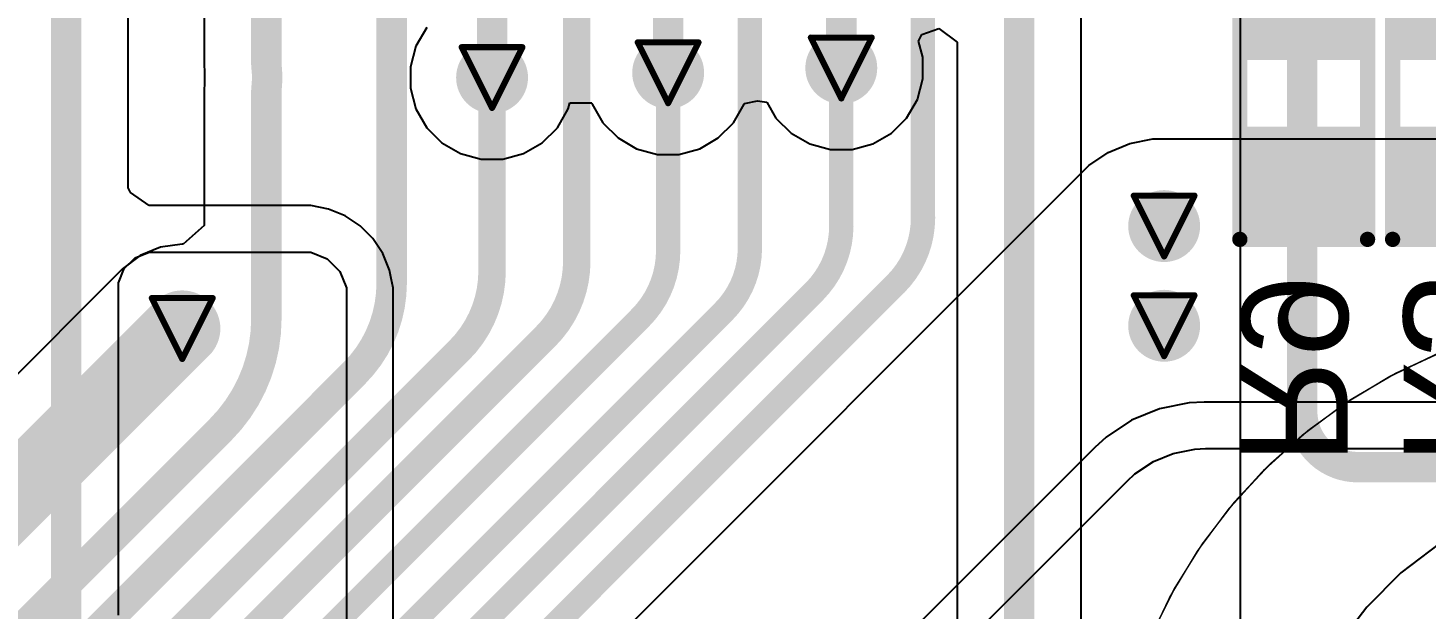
# Model space of a CAD drawing. Header units: inches. Extents: x -18 to 217, y -14 to 159.
# Drawn here: x 3.01 to 14.68, y 40.86 to 45.71 of the extents above; entities that cross this region are included whole.
import ezdxf

# ---------------------------------------------------------------- set-up
doc = ezdxf.new("R2010")
doc.units = ezdxf.units.IN
for name, color, linetype in [('Bottom Layer', 5, 'Continuous'), ('Bottom Overlay', 54, 'Continuous'), ('Bottom Paste', 16, 'Continuous'), ('Bottom Solder', 6, 'Continuous'), ('Dimension', 6, 'Continuous'), ('Drill Drawing', 1, 'Continuous'), ('Fabrication', 76, 'Continuous'), ('Multi-Layer', 9, 'Continuous'), ('Top Layer', 1, 'Continuous'), ('Via Holes', 16, 'Continuous')]:
    doc.layers.add(name, color=color, linetype=linetype)
doc.styles.add('Arial', font='', dxfattribs={"height": 0.2})
doc.styles.get('Arial').set_extended_font_data('Arial')

# ---------------------------------------------------------------- blocks, each defined once
blk = doc.blocks.new('R___0603_B_61')
at = {"layer": 'Bottom Layer'}
for points in [[(-1.143, -0.445), (-1.143, 0.445), (-0.381, 0.445), (-0.381, -0.445)], [(0.381, -0.445), (0.381, 0.445), (1.143, 0.445), (1.143, -0.445)]]:
    blk.add_hatch(color=5, dxfattribs=at).paths.add_polyline_path(points)
at = {"layer": 'Bottom Paste'}
for points in [[(-1.143, -0.445), (-1.143, 0.445), (-0.381, 0.445), (-0.381, -0.445)], [(0.381, -0.445), (0.381, 0.445), (1.143, 0.445), (1.143, -0.445)]]:
    blk.add_hatch(color=16, dxfattribs=at).paths.add_polyline_path(points)
at = {"layer": 'Bottom Solder'}
for points in [[(-1.245, -0.546), (-1.245, 0.546), (-0.279, 0.546), (-0.279, -0.546)], [(0.279, -0.546), (0.279, 0.546), (1.245, 0.546), (1.245, -0.546)]]:
    blk.add_hatch(color=6, dxfattribs=at).paths.add_polyline_path(points)
at = {"layer": 'Bottom Overlay', "const_width": 0.127}
for points in [[(-1.219, 0.533), (1.219, 0.533)], [(-1.219, -0.533), (-1.219, 0.533)], [(1.219, -0.533), (1.219, 0.533)], [(-1.219, -0.533), (1.219, -0.533)]]:
    blk.add_lwpolyline(points, dxfattribs=at)
at = {"layer": 'Bottom Overlay', "const_width": 0.0635}
for points in [[(-1.251, 0.533, 1), (-1.187, 0.533, 1)], [(-1.251, 0.533, 1), (-1.187, 0.533, 1)], [(1.187, 0.533, 1), (1.251, 0.533, 1)], [(1.187, 0.533, 1), (1.251, 0.533, 1)], [(-1.251, -0.533, 1), (-1.187, -0.533, 1)], [(-1.251, -0.533, 1), (-1.187, -0.533, 1)], [(1.187, -0.533, 1), (1.251, -0.533, 1)], [(1.187, -0.533, 1), (1.251, -0.533, 1)]]:
    blk.add_lwpolyline(points, format="xyb", close=True, dxfattribs=at)
blk = doc.blocks.new('R___0603_B_67')
at = {"layer": 'Bottom Layer'}
for points in [[(-1.143, -0.445), (-1.143, 0.445), (-0.381, 0.445), (-0.381, -0.445)], [(0.381, -0.445), (0.381, 0.445), (1.143, 0.445), (1.143, -0.445)]]:
    blk.add_hatch(color=5, dxfattribs=at).paths.add_polyline_path(points)
at = {"layer": 'Bottom Paste'}
for points in [[(-1.143, -0.445), (-1.143, 0.445), (-0.381, 0.445), (-0.381, -0.445)], [(0.381, -0.445), (0.381, 0.445), (1.143, 0.445), (1.143, -0.445)]]:
    blk.add_hatch(color=16, dxfattribs=at).paths.add_polyline_path(points)
at = {"layer": 'Bottom Solder'}
for points in [[(-1.245, -0.546), (-1.245, 0.546), (-0.279, 0.546), (-0.279, -0.546)], [(0.279, -0.546), (0.279, 0.546), (1.245, 0.546), (1.245, -0.546)]]:
    blk.add_hatch(color=6, dxfattribs=at).paths.add_polyline_path(points)
at = {"layer": 'Bottom Overlay', "const_width": 0.127}
for points in [[(-1.219, 0.533), (1.219, 0.533)], [(-1.219, -0.533), (-1.219, 0.533)], [(1.219, -0.533), (1.219, 0.533)], [(-1.219, -0.533), (1.219, -0.533)]]:
    blk.add_lwpolyline(points, dxfattribs=at)
at = {"layer": 'Bottom Overlay', "const_width": 0.0635}
for points in [[(-1.251, 0.533, 1), (-1.187, 0.533, 1)], [(-1.251, 0.533, 1), (-1.187, 0.533, 1)], [(1.187, 0.533, 1), (1.251, 0.533, 1)], [(1.187, 0.533, 1), (1.251, 0.533, 1)], [(-1.251, -0.533, 1), (-1.187, -0.533, 1)], [(-1.251, -0.533, 1), (-1.187, -0.533, 1)], [(1.187, -0.533, 1), (1.251, -0.533, 1)], [(1.187, -0.533, 1), (1.251, -0.533, 1)]]:
    blk.add_lwpolyline(points, format="xyb", close=True, dxfattribs=at)

msp = doc.modelspace()

# ---------------------------------------------------------------- hatches: boundary and pattern name
at = {"layer": 'Bottom Layer'}
h = msp.add_hatch(color=5, dxfattribs=at)
edge = h.paths.add_edge_path()
edge.add_arc((8.356, 45.34), 0.3, 0, 360)
h = msp.add_hatch(color=5, dxfattribs=at)
edge = h.paths.add_edge_path()
edge.add_arc((9.801, 45.38), 0.3, 0, 360)
h = msp.add_hatch(color=5, dxfattribs=at)
edge = h.paths.add_edge_path()
edge.add_arc((6.886, 45.3), 0.3, 0, 360)
h = msp.add_hatch(color=5, dxfattribs=at)
edge = h.paths.add_edge_path()
edge.add_arc((12.496, 44.061), 0.3, 0, 360)
h = msp.add_hatch(color=5, dxfattribs=at)
edge = h.paths.add_edge_path()
edge.add_arc((12.496, 43.229), 0.3, 0, 360)
h = msp.add_hatch(color=5, dxfattribs=at)
edge = h.paths.add_edge_path()
edge.add_arc((4.3, 43.206), 0.3, 0, 360)
at = {"layer": 'Top Layer'}
h = msp.add_hatch(color=1, dxfattribs=at)
edge = h.paths.add_edge_path()
edge.add_arc((8.356, 45.34), 0.3, 0, 360)
h = msp.add_hatch(color=1, dxfattribs=at)
edge = h.paths.add_edge_path()
edge.add_arc((9.801, 45.38), 0.3, 0, 360)
h = msp.add_hatch(color=1, dxfattribs=at)
edge = h.paths.add_edge_path()
edge.add_arc((6.886, 45.3), 0.3, 0, 360)
h = msp.add_hatch(color=1, dxfattribs=at)
edge = h.paths.add_edge_path()
edge.add_arc((12.496, 44.061), 0.3, 0, 360)
h = msp.add_hatch(color=1, dxfattribs=at)
edge = h.paths.add_edge_path()
edge.add_arc((12.496, 43.229), 0.3, 0, 360)
h = msp.add_hatch(color=1, dxfattribs=at)
edge = h.paths.add_edge_path()
edge.add_arc((4.3, 43.206), 0.3, 0, 360)
at = {"layer": 'Via Holes'}
h = msp.add_hatch(color=7, dxfattribs=at)
edge = h.paths.add_edge_path()
edge.add_arc((9.801, 45.38), 0.15, 0, 360)
h = msp.add_hatch(color=7, dxfattribs=at)
edge = h.paths.add_edge_path()
edge.add_arc((6.886, 45.3), 0.15, 0, 360)
h = msp.add_hatch(color=7, dxfattribs=at)
edge = h.paths.add_edge_path()
edge.add_arc((8.356, 45.34), 0.15, 0, 360)
h = msp.add_hatch(color=7, dxfattribs=at)
edge = h.paths.add_edge_path()
edge.add_arc((12.496, 44.061), 0.15, 0, 360)
h = msp.add_hatch(color=7, dxfattribs=at)
edge = h.paths.add_edge_path()
edge.add_arc((4.3, 43.206), 0.15, 0, 360)
h = msp.add_hatch(color=7, dxfattribs=at)
edge = h.paths.add_edge_path()
edge.add_arc((12.496, 43.229), 0.15, 0, 360)

# ---------------------------------------------------------------- linework, layer by layer
at = {"layer": 'Bottom Layer'}
for p, q in [((4.484, 47.085), (4.484, 45.412)), ((4.484, 45.412), (4.487, 45.346)), ((4.487, 45.346), (4.487, 45.301)), ((4.487, 45.301), (4.487, 45.256)), ((4.487, 45.256), (4.484, 45.189)), ((4.484, 45.189), (4.484, 44.065)), ((12.029, 44.675), (12.21, 44.75)), ((12.21, 44.75), (12.401, 44.788)), ((12.401, 44.788), (12.499, 44.788)), ((12.499, 44.788), (12.499, 44.788)), ((12.499, 44.788), (15.38, 44.788)), ((11.867, 44.567), (12.029, 44.675)), ((7.624, 40.323), (11.798, 44.498)), ((11.798, 44.498), (11.867, 44.567)), ((4.484, 44.065), (4.307, 43.909)), ((4.118, 43.886), (3.948, 43.816)), ((4.3, 43.91), (4.118, 43.886)), ((4.307, 43.909), (4.3, 43.91)), ((3.948, 43.816), (3.802, 43.704)), ((3.802, 43.704), (2.102, 42.004)), ((12.456, 42.537), (12.223, 42.44)), ((12.705, 42.586), (12.456, 42.537)), ((12.831, 42.592), (12.705, 42.586)), ((14.936, 42.592), (12.831, 42.592)), ((12.223, 42.44), (12.012, 42.299)), ((12.012, 42.299), (11.918, 42.214)), ((11.918, 42.214), (9.896, 40.192)), ((11.918, 42.214), (11.918, 42.214)), ((12.407, 42.096), (12.57, 42.163)), ((12.57, 42.163), (12.753, 42.2)), ((12.753, 42.2), (12.841, 42.204)), ((12.841, 42.204), (15.024, 42.204)), ((12.252, 41.992), (12.407, 42.096)), ((10.177, 39.924), (12.186, 41.933)), ((12.186, 41.933), (12.252, 41.992)), ((14.794, 41.413), (14.473, 41.167)), ((14.473, 41.167), (14.187, 40.881)), ((14.187, 40.881), (13.941, 40.56))]:
    msp.add_line(p, q, dxfattribs=at)
for points, const_width in [([(6.048, 43.586), (6.048, 48.216)], 0.254), ([(5.002, 45.412), (5.002, 47.992)], 0.254), ([(10.483, 44.131), (10.483, 46.464)], 0.203), ([(7.593, 43.767), (7.593, 46.384)], 0.229), ([(9.038, 43.877), (9.038, 46.424)], 0.203), ([(6.886, 43.686), (6.886, 45.3)], 0.229), ([(8.356, 43.856), (8.356, 45.34)], 0.203), ([(9.801, 44.061), (9.801, 45.38)], 0.203), ([(5.002, 43.287), (5.002, 45.189)], 0.254), ([(10.483, 44.13), (10.483, 44.131)], 0.203), ([(6.048, 43.584), (6.048, 43.586)], 0.254), ([(6.973, 40.295), (10.254, 43.576)], 0.203), ([(5.722, 39.661), (9.574, 43.513)], 0.203), ([(2.478, 41.384), (4.3, 43.206)], 0.635), ([(5.349, 39.877), (8.819, 43.347)], 0.203), ([(4.64, 39.811), (8.122, 43.293)], 0.203), ([(3.332, 39.138), (7.332, 43.138)], 0.229), ([(2.887, 39.3), (6.611, 43.023)], 0.229), ([(1.117, 38.213), (5.736, 42.833)], 0.254), ([(1.512, 39.254), (4.618, 42.36)], 0.254)]:
    msp.add_lwpolyline(points, dxfattribs=dict(at, const_width=const_width))
for points, const_width in [([(4.939, 45.412, 1), (5.066, 45.412, 1)], 0.127), ([(4.939, 45.412, 1), (5.066, 45.412, 1)], 0.127), ([(4.941, 45.382, 1), (5.068, 45.382, 1)], 0.127), ([(4.941, 45.382, 1), (5.068, 45.382, 1)], 0.127), ([(6.829, 45.3, 1), (6.943, 45.3, 1)], 0.114), ([(8.305, 45.34, 1), (8.407, 45.34, 1)], 0.102), ([(9.75, 45.38, 1), (9.852, 45.38, 1)], 0.102), ([(4.939, 45.189, 1), (5.066, 45.189, 1)], 0.127), ([(4.939, 45.189, 1), (5.066, 45.189, 1)], 0.127), ([(4.941, 45.22, 1), (5.068, 45.22, 1)], 0.127), ([(4.941, 45.22, 1), (5.068, 45.22, 1)], 0.127), ([(10.432, 44.131, 1), (10.534, 44.131, 1)], 0.102), ([(10.432, 44.131, 1), (10.534, 44.131, 1)], 0.102), ([(10.432, 44.13, 1), (10.534, 44.13, 1)], 0.102), ([(10.432, 44.13, 1), (10.534, 44.13, 1)], 0.102), ([(9.75, 44.061, 1), (9.852, 44.061, 1)], 0.102), ([(9.75, 44.061, 1), (9.852, 44.061, 1)], 0.102), ([(7.536, 43.767, 1), (7.65, 43.767, 1)], 0.114), ([(7.536, 43.767, 1), (7.65, 43.767, 1)], 0.114), ([(8.305, 43.856, 1), (8.407, 43.856, 1)], 0.102), ([(8.305, 43.856, 1), (8.407, 43.856, 1)], 0.102), ([(8.987, 43.877, 1), (9.089, 43.877, 1)], 0.102), ([(8.987, 43.877, 1), (9.089, 43.877, 1)], 0.102), ([(6.829, 43.686, 1), (6.943, 43.686, 1)], 0.114), ([(6.829, 43.686, 1), (6.943, 43.686, 1)], 0.114), ([(5.985, 43.586, 1), (6.112, 43.586, 1)], 0.127), ([(5.985, 43.586, 1), (6.112, 43.586, 1)], 0.127), ([(5.985, 43.584, 1), (6.112, 43.584, 1)], 0.127), ([(5.985, 43.584, 1), (6.112, 43.584, 1)], 0.127), ([(10.203, 43.576, 1), (10.305, 43.576, 1)], 0.102), ([(10.203, 43.576, 1), (10.305, 43.576, 1)], 0.102), ([(9.523, 43.513, 1), (9.625, 43.513, 1)], 0.102), ([(9.523, 43.513, 1), (9.625, 43.513, 1)], 0.102), ([(4.141, 43.206, 1), (4.459, 43.206, 1)], 0.318), ([(4.939, 43.287, 1), (5.066, 43.287, 1)], 0.127), ([(4.939, 43.287, 1), (5.066, 43.287, 1)], 0.127), ([(8.768, 43.347, 1), (8.869, 43.347, 1)], 0.102), ([(8.768, 43.347, 1), (8.869, 43.347, 1)], 0.102), ([(8.071, 43.293, 1), (8.173, 43.293, 1)], 0.102), ([(8.071, 43.293, 1), (8.173, 43.293, 1)], 0.102), ([(7.275, 43.138, 1), (7.389, 43.138, 1)], 0.114), ([(7.275, 43.138, 1), (7.389, 43.138, 1)], 0.114), ([(6.553, 43.023, 1), (6.668, 43.023, 1)], 0.114), ([(6.553, 43.023, 1), (6.668, 43.023, 1)], 0.114), ([(5.673, 42.833, 1), (5.8, 42.833, 1)], 0.127), ([(5.673, 42.833, 1), (5.8, 42.833, 1)], 0.127), ([(4.554, 42.36, 1), (4.681, 42.36, 1)], 0.127), ([(4.554, 42.36, 1), (4.681, 42.36, 1)], 0.127)]:
    msp.add_lwpolyline(points, format="xyb", close=True, dxfattribs=dict(at, const_width=const_width))
for points, const_width in [([(5.004, 45.382, -0.029627), (5.002, 45.412)], 0.254), ([(5.004, 45.382, -0.059718), (5.004, 45.22)], 0.254), ([(5.002, 45.189, -0.030239), (5.004, 45.22)], 0.254), ([(10.483, 44.13, -0.199343), (10.254, 43.576)], 0.203), ([(9.801, 44.061, -0.198997), (9.574, 43.513)], 0.203), ([(7.593, 43.767, -0.199037), (7.332, 43.138)], 0.229), ([(8.356, 43.856, -0.199094), (8.122, 43.293)], 0.203), ([(9.038, 43.877, -0.199), (8.819, 43.347)], 0.203), ([(6.886, 43.686, -0.199247), (6.611, 43.023)], 0.229), ([(6.048, 43.584, -0.199053), (5.736, 42.833)], 0.254), ([(5.002, 43.287, -0.199184), (4.618, 42.36)], 0.254)]:
    msp.add_lwpolyline(points, format="xyb", dxfattribs=dict(at, const_width=const_width))
at = {"layer": 'Dimension', "const_width": 0.254}
msp.add_lwpolyline([(58.31, 19.467, 1), (13.31, 19.467, 1)], format="xyb", close=True, dxfattribs=at)
at = {"layer": 'Drill Drawing', "const_width": 0.0508}
for points in [[(9.547, 45.634), (10.055, 45.634)], [(9.547, 45.634), (9.801, 45.126)], [(9.801, 45.126), (10.055, 45.634)], [(6.632, 45.554), (7.14, 45.554)], [(6.632, 45.554), (6.886, 45.046)], [(6.886, 45.046), (7.14, 45.554)], [(8.102, 45.594), (8.61, 45.594)], [(8.102, 45.594), (8.356, 45.086)], [(8.356, 45.086), (8.61, 45.594)], [(12.242, 44.315), (12.75, 44.315)], [(12.242, 44.315), (12.496, 43.807)], [(12.496, 43.807), (12.75, 44.315)], [(4.046, 43.46), (4.554, 43.46)], [(4.046, 43.46), (4.3, 42.952)], [(4.3, 42.952), (4.554, 43.46)], [(12.242, 43.483), (12.75, 43.483)], [(12.242, 43.483), (12.496, 42.975)], [(12.496, 42.975), (12.75, 43.483)]]:
    msp.add_lwpolyline(points, dxfattribs=at)
at = {"layer": 'Drill Drawing', "const_width": 0.0254}
for points in [[(9.534, 45.634, 1), (9.56, 45.634, 1)], [(9.534, 45.634, 1), (9.56, 45.634, 1)], [(10.042, 45.634, 1), (10.068, 45.634, 1)], [(10.042, 45.634, 1), (10.068, 45.634, 1)], [(6.619, 45.554, 1), (6.644, 45.554, 1)], [(6.619, 45.554, 1), (6.644, 45.554, 1)], [(7.127, 45.554, 1), (7.152, 45.554, 1)], [(7.127, 45.554, 1), (7.152, 45.554, 1)], [(8.089, 45.594, 1), (8.114, 45.594, 1)], [(8.089, 45.594, 1), (8.114, 45.594, 1)], [(8.597, 45.594, 1), (8.622, 45.594, 1)], [(8.597, 45.594, 1), (8.622, 45.594, 1)], [(6.873, 45.046, 1), (6.898, 45.046, 1)], [(6.873, 45.046, 1), (6.898, 45.046, 1)], [(8.343, 45.086, 1), (8.368, 45.086, 1)], [(8.343, 45.086, 1), (8.368, 45.086, 1)], [(9.788, 45.126, 1), (9.814, 45.126, 1)], [(9.788, 45.126, 1), (9.814, 45.126, 1)], [(12.229, 44.315, 1), (12.254, 44.315, 1)], [(12.229, 44.315, 1), (12.254, 44.315, 1)], [(12.737, 44.315, 1), (12.762, 44.315, 1)], [(12.737, 44.315, 1), (12.762, 44.315, 1)], [(12.483, 43.807, 1), (12.508, 43.807, 1)], [(12.483, 43.807, 1), (12.508, 43.807, 1)], [(4.033, 43.46, 1), (4.059, 43.46, 1)], [(4.033, 43.46, 1), (4.059, 43.46, 1)], [(4.541, 43.46, 1), (4.567, 43.46, 1)], [(4.541, 43.46, 1), (4.567, 43.46, 1)], [(12.229, 43.483, 1), (12.254, 43.483, 1)], [(12.229, 43.483, 1), (12.254, 43.483, 1)], [(12.737, 43.483, 1), (12.762, 43.483, 1)], [(12.737, 43.483, 1), (12.762, 43.483, 1)], [(4.287, 42.952, 1), (4.313, 42.952, 1)], [(4.287, 42.952, 1), (4.313, 42.952, 1)], [(12.483, 42.975, 1), (12.508, 42.975, 1)], [(12.483, 42.975, 1), (12.508, 42.975, 1)]]:
    msp.add_lwpolyline(points, format="xyb", close=True, dxfattribs=at)
at = {"layer": 'Fabrication', "const_width": 0.0127}
for points in [[(13.603, 35.409, -1.086164), (19.945, 41.752)], [(13.603, 35.409, -1.086164), (19.945, 41.752)], [(12.391, 40.652, -0.297672), (16.512, 43.343)], [(12.391, 40.652, -0.297672), (16.512, 43.343)]]:
    msp.add_lwpolyline(points, format="xyb", dxfattribs=at)
at = {"layer": 'Multi-Layer'}
for p, q in [((14.794, 41.413), (14.473, 41.167)), ((14.473, 41.167), (14.187, 40.881)), ((14.187, 40.881), (13.941, 40.56))]:
    msp.add_line(p, q, dxfattribs=at)
at = {"layer": 'Top Layer'}
for p, q in [((3.849, 44.379), (3.849, 63.93)), ((11.804, 40.121), (11.804, 48.365)), ((13.13, 46.422), (13.13, 37.967)), ((6.341, 45.719), (6.251, 45.563)), ((10.446, 45.605), (10.474, 45.661)), ((10.474, 45.661), (10.615, 45.71)), ((10.615, 45.71), (10.768, 45.597)), ((6.251, 45.563), (6.205, 45.39)), ((10.482, 45.47), (10.446, 45.605)), ((10.768, 45.597), (10.768, 40.121)), ((10.482, 45.291), (10.482, 45.47)), ((6.205, 45.39), (6.205, 45.211)), ((10.436, 45.118), (10.482, 45.291)), ((6.205, 45.211), (6.251, 45.038)), ((7.52, 45.038), (7.534, 45.089)), ((7.534, 45.089), (7.718, 45.089)), ((7.718, 45.089), (7.721, 45.078)), ((7.721, 45.078), (7.811, 44.922)), ((8.901, 44.922), (8.99, 45.078)), ((8.99, 45.078), (8.992, 45.083)), ((8.992, 45.083), (9.102, 45.105)), ((9.102, 45.105), (9.179, 45.095)), ((9.179, 45.095), (9.256, 44.962)), ((10.346, 44.962), (10.436, 45.118)), ((6.251, 45.038), (6.341, 44.882)), ((7.431, 44.882), (7.52, 45.038)), ((9.256, 44.962), (9.383, 44.835)), ((10.219, 44.835), (10.346, 44.962)), ((6.341, 44.882), (6.468, 44.756)), ((7.304, 44.756), (7.431, 44.882)), ((7.811, 44.922), (7.938, 44.796)), ((8.774, 44.796), (8.901, 44.922)), ((9.383, 44.835), (9.538, 44.746)), ((10.064, 44.746), (10.219, 44.835)), ((6.468, 44.756), (6.623, 44.666)), ((7.149, 44.666), (7.304, 44.756)), ((7.938, 44.796), (8.093, 44.706)), ((8.093, 44.706), (8.266, 44.659)), ((8.445, 44.659), (8.619, 44.706)), ((8.619, 44.706), (8.774, 44.796)), ((9.538, 44.746), (9.711, 44.699)), ((9.711, 44.699), (9.891, 44.699)), ((9.891, 44.699), (10.064, 44.746)), ((6.623, 44.666), (6.796, 44.619)), ((6.796, 44.619), (6.975, 44.619)), ((6.975, 44.619), (7.149, 44.666)), ((8.266, 44.659), (8.445, 44.659)), ((3.869, 44.341), (3.849, 44.379)), ((4.024, 44.233), (3.869, 44.341)), ((4.088, 44.233), (4.024, 44.233)), ((4.024, 44.233), (4.024, 44.233)), ((4.024, 44.233), (4.024, 44.233)), ((5.298, 44.233), (4.088, 44.233)), ((4.088, 44.233), (4.088, 44.233)), ((5.373, 44.233), (5.298, 44.233)), ((5.521, 44.203), (5.373, 44.233)), ((5.373, 44.233), (5.373, 44.233)), ((5.373, 44.233), (5.373, 44.233)), ((5.659, 44.146), (5.521, 44.203)), ((5.521, 44.203), (5.521, 44.203)), ((5.521, 44.203), (5.521, 44.203)), ((5.785, 44.062), (5.659, 44.146)), ((5.659, 44.146), (5.659, 44.146)), ((5.659, 44.146), (5.659, 44.146)), ((5.89, 43.957), (5.785, 44.062)), ((5.785, 44.062), (5.785, 44.062)), ((5.785, 44.062), (5.785, 44.062)), ((5.924, 43.907), (5.89, 43.957)), ((5.89, 43.957), (5.89, 43.957)), ((5.89, 43.957), (5.89, 43.957)), ((5.974, 43.831), (5.924, 43.907)), ((3.816, 43.706), (3.906, 43.796)), ((3.906, 43.796), (4.024, 43.844)), ((4.024, 43.844), (4.088, 43.844)), ((4.088, 43.844), (4.088, 43.844)), ((4.088, 43.844), (5.298, 43.844)), ((5.298, 43.844), (5.373, 43.844)), ((5.373, 43.844), (5.51, 43.787)), ((5.51, 43.787), (5.615, 43.682)), ((6.031, 43.693), (5.974, 43.831)), ((5.974, 43.831), (5.974, 43.831)), ((3.767, 43.588), (3.816, 43.706)), ((5.615, 43.682), (5.672, 43.545)), ((6.045, 43.622), (6.031, 43.693)), ((6.031, 43.693), (6.031, 43.693)), ((6.031, 43.693), (6.031, 43.693)), ((3.767, 43.524), (3.767, 43.588)), ((5.672, 43.545), (5.672, 43.47)), ((6.061, 43.545), (6.045, 43.622)), ((6.061, 43.47), (6.061, 43.545)), ((6.061, 43.545), (6.061, 43.545)), ((6.061, 43.545), (6.061, 43.545)), ((3.767, 40.814), (3.767, 43.524)), ((5.672, 43.47), (5.672, 41.295)), ((5.672, 43.47), (5.672, 43.47)), ((6.061, 41.295), (6.061, 43.47)), ((6.061, 43.47), (6.061, 43.47)), ((5.672, 41.295), (5.672, 38.867)), ((6.061, 38.886), (6.061, 41.295))]:
    msp.add_line(p, q, dxfattribs=at)
at = {"layer": 'Top Layer', "const_width": 0.254}
for points in [[(3.331, 36.547), (3.331, 64.387)], [(8.356, 45.34), (8.356, 49.773)], [(6.886, 45.3), (6.886, 49.617)], [(9.801, 45.38), (9.801, 49.377)], [(11.286, 39.676), (11.286, 49.145)], [(13.648, 42.513), (13.648, 46.867)], [(13.648, 42.512), (13.648, 42.513)], [(14.113, 42.049), (20.942, 42.049)]]:
    msp.add_lwpolyline(points, dxfattribs=at)
at = {"layer": 'Top Layer', "const_width": 0.127}
for points in [[(6.822, 45.3, 1), (6.949, 45.3, 1)], [(8.292, 45.34, 1), (8.419, 45.34, 1)], [(9.738, 45.38, 1), (9.865, 45.38, 1)], [(13.584, 42.513, 1), (13.711, 42.513, 1)], [(13.584, 42.513, 1), (13.711, 42.513, 1)], [(13.584, 42.512, 1), (13.711, 42.512, 1)], [(13.584, 42.512, 1), (13.711, 42.512, 1)], [(14.049, 42.049, 1), (14.176, 42.049, 1)], [(14.049, 42.049, 1), (14.176, 42.049, 1)]]:
    msp.add_lwpolyline(points, format="xyb", close=True, dxfattribs=at)
at = {"layer": 'Top Layer', "const_width": 0.254}
msp.add_lwpolyline([(14.113, 42.049, -0.414933), (13.648, 42.512)], format="xyb", dxfattribs=at)

# ---------------------------------------------------------------- block references
at = {"rotation": 270}
for name, p in [('R___0603_B_61', (13.661, 45.169)), ('R___0603_B_67', (14.936, 45.169))]:
    msp.add_blockref(name, p, dxfattribs=at)

# ---------------------------------------------------------------- texts
at = {"layer": 'Bottom Overlay', "style": 'Arial', "text_generation_flag": 2}
for s, p in [('R9', (13.14, 42.067)), ('R3', (14.495, 42.067))]:
    msp.add_text(s, height=0.889, rotation=270, dxfattribs=at).set_placement(p)

doc.saveas('drawing.dxf')
